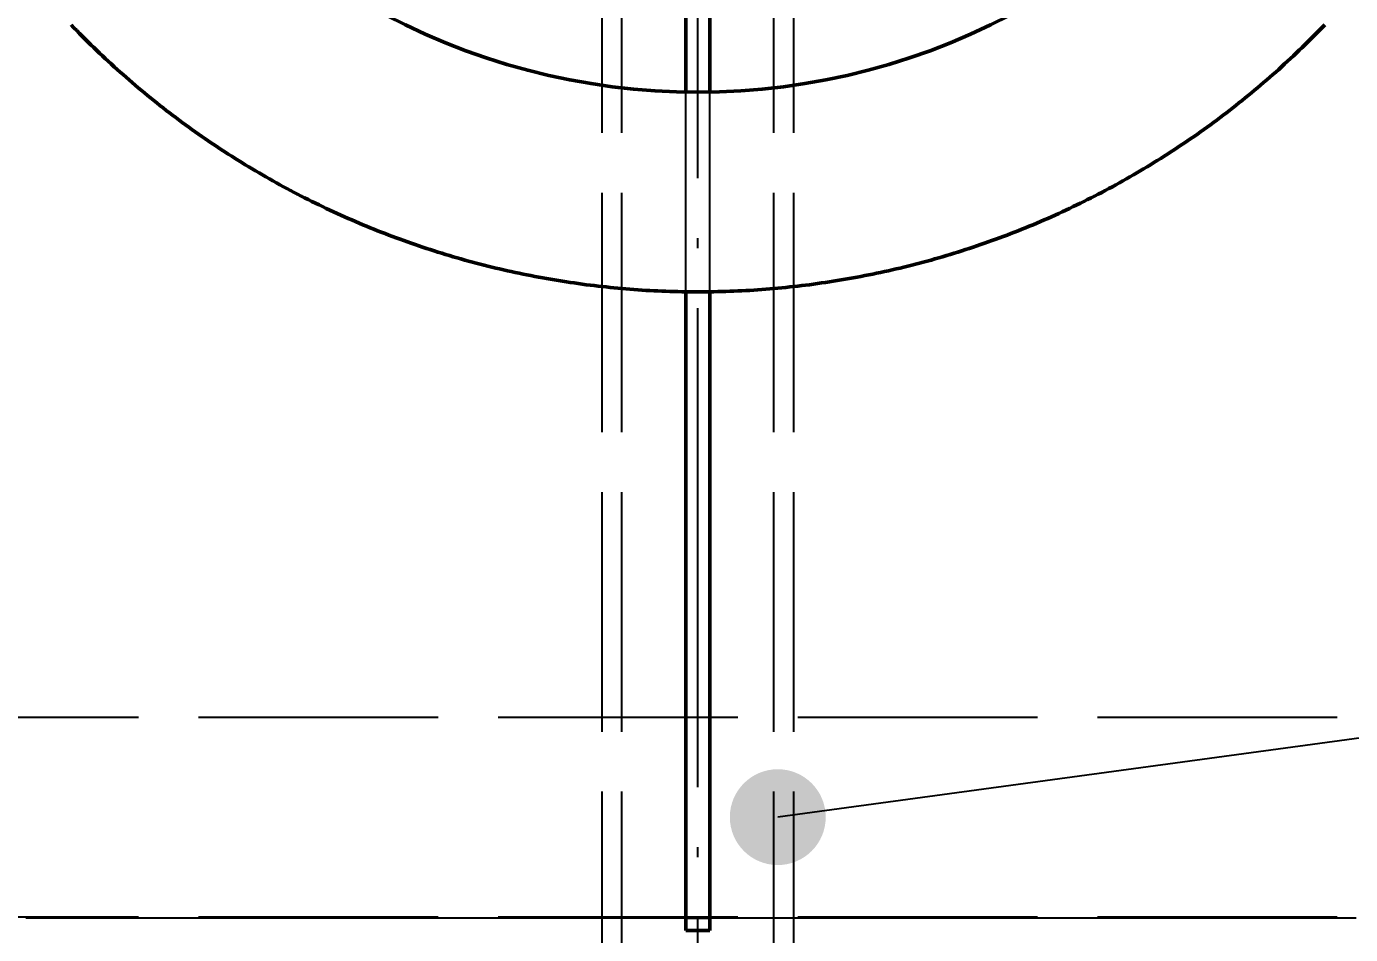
# Model space of a CAD drawing. Header units: millimetres. Extents: x 0 to 594, y 0 to 420.
# Drawn here: x 84.35 to 100.92, y 271.03 to 282.4 of the extents above; entities that cross this region are included whole.
import ezdxf

# ---------------------------------------------------------------- set-up
doc = ezdxf.new("R2010")
doc.units = ezdxf.units.MM
doc.linetypes.add('ISO02-TRAZOS', pattern=[3.75, 3, -0.75])
doc.linetypes.add('ISO04-TRAZO-PUNTO', pattern=[7.625, 6, -0.75, 0.125, -0.75])
for name, color, linetype, lineweight in [('01-VISIBLE', 7, 'CONTINUOUS', 50), ('02-OCULTA', 4, 'ISO02-TRAZOS', 25), ('03-EJE', 1, 'ISO04-TRAZO-PUNTO', 25), ('04-COTA', 3, 'CONTINUOUS', 25), ('08-FINA', 5, 'CONTINUOUS', 25)]:
    doc.layers.add(name, color=color, linetype=linetype, lineweight=lineweight)
doc.styles.add('ISO3098', font='isocpeur.ttf')
doc.dimstyles.new('FLAMA-ISO', dxfattribs={"dimtxt": 3.5, "dimasz": 3, "dimexe": 2, "dimexo": 1, "dimgap": 1, "dimtad": 1, "dimdec": 1, "dimtxsty": 'ISO3098', "dimcen": 2.5, "dimclrd": 3, "dimclre": 3, "dimclrt": 3, "dimazin": 3, "dimtfac": 1, "dimtmove": 0, "dimatfit": 3, "dimlwd": 25, "dimlwe": 25})

msp = doc.modelspace()

# ---------------------------------------------------------------- hatches: boundary and pattern name
at = {"layer": '08-FINA'}
h = msp.add_hatch(color=7, dxfattribs=at)
h.dxf.hatch_style = 1
edge = h.paths.add_edge_path()
edge.add_arc((93.75, 272.5), 0.6, 0, 360)

# ---------------------------------------------------------------- linework, layer by layer
at = {"layer": '01-VISIBLE'}
for p, q in [((92.6, 281.579), (92.6, 282.678)), ((92.9, 281.579), (92.9, 282.678)), ((92.6, 271.08), (92.6, 279.079)), ((92.9, 271.08), (92.9, 279.079)), ((92.6, 271.08), (92.9, 271.08))]:
    msp.add_line(p, q, dxfattribs=at)
msp.add_lwpolyline([(100.595, 282.421), (100.56, 282.385), (100.525, 282.349), (100.49, 282.314), (100.455, 282.278), (100.419, 282.243), (100.384, 282.207), (100.348, 282.172), (100.312, 282.138), (100.276, 282.103), (100.24, 282.068), (100.203, 282.034), (100.167, 282), (100.13, 281.966), (100.093, 281.932), (100.056, 281.898), (100.019, 281.864), (99.982, 281.831), (99.944, 281.798), (99.907, 281.765), (99.869, 281.732), (99.831, 281.699), (99.793, 281.667), (99.755, 281.634), (99.716, 281.602), (99.678, 281.57), (99.639, 281.538), (99.6, 281.507), (99.561, 281.475), (99.522, 281.444), (99.483, 281.413), (99.444, 281.382), (99.404, 281.351), (99.364, 281.321), (99.325, 281.29), (99.285, 281.26), (99.244, 281.23), (99.204, 281.2), (99.164, 281.171), (99.123, 281.141), (99.083, 281.112), (99.042, 281.083), (99.001, 281.054), (98.96, 281.025), (98.919, 280.997), (98.878, 280.969), (98.836, 280.941), (98.795, 280.913), (98.753, 280.885), (98.711, 280.857), (98.669, 280.83), (98.627, 280.803), (98.585, 280.776), (98.543, 280.749), (98.5, 280.722), (98.458, 280.696), (98.415, 280.67), (98.372, 280.644), (98.329, 280.618), (98.286, 280.593), (98.243, 280.567), (98.2, 280.542), (98.156, 280.517), (98.113, 280.492), (98.069, 280.468), (98.025, 280.443), (97.982, 280.419), (97.938, 280.395), (97.894, 280.371), (97.849, 280.348), (97.805, 280.324), (97.761, 280.301), (97.716, 280.278), (97.672, 280.255), (97.627, 280.233), (97.582, 280.21), (97.537, 280.188), (97.492, 280.166), (97.447, 280.145), (97.402, 280.123), (97.357, 280.102), (97.311, 280.081), (97.266, 280.06), (97.22, 280.039), (97.174, 280.019), (97.129, 279.998), (97.083, 279.978), (97.037, 279.959), (96.991, 279.939), (96.945, 279.919), (96.898, 279.9), (96.852, 279.881), (96.806, 279.862), (96.759, 279.844), (96.712, 279.826), (96.666, 279.807), (96.619, 279.79), (96.572, 279.772), (96.525, 279.754), (96.478, 279.737), (96.431, 279.72), (96.384, 279.703), (96.337, 279.687), (96.289, 279.67), (96.242, 279.654), (96.195, 279.638), (96.147, 279.622), (96.1, 279.607), (96.052, 279.591), (96.004, 279.576), (95.956, 279.561), (95.908, 279.547), (95.86, 279.532), (95.812, 279.518), (95.764, 279.504), (95.716, 279.49), (95.668, 279.477), (95.62, 279.463), (95.571, 279.45), (95.523, 279.437), (95.475, 279.425), (95.426, 279.412), (95.378, 279.4), (95.329, 279.388), (95.28, 279.376), (95.232, 279.365), (95.183, 279.354), (95.134, 279.343), (95.085, 279.332), (95.036, 279.321), (94.987, 279.311), (94.938, 279.3), (94.889, 279.29), (94.84, 279.281), (94.791, 279.271), (94.742, 279.262), (94.692, 279.253), (94.643, 279.244), (94.594, 279.235), (94.544, 279.227), (94.495, 279.219), (94.445, 279.211), (94.396, 279.203), (94.347, 279.196), (94.297, 279.189), (94.247, 279.182), (94.198, 279.175), (94.148, 279.168), (94.098, 279.162), (94.049, 279.156), (93.999, 279.15), (93.949, 279.144), (93.899, 279.139), (93.85, 279.134), (93.8, 279.129), (93.75, 279.124), (93.7, 279.12), (93.65, 279.115), (93.6, 279.111), (93.55, 279.107), (93.5, 279.104), (93.451, 279.101), (93.401, 279.097), (93.351, 279.095), (93.301, 279.092), (93.251, 279.09), (93.201, 279.087), (93.15, 279.085), (93.1, 279.084), (93.05, 279.082), (93, 279.081), (92.95, 279.08), (92.9, 279.079), (92.85, 279.078), (92.8, 279.078), (92.75, 279.078), (92.7, 279.078), (92.65, 279.078), (92.6, 279.079), (92.55, 279.08), (92.5, 279.081), (92.45, 279.082), (92.4, 279.084), (92.35, 279.085), (92.299, 279.087), (92.249, 279.09), (92.199, 279.092), (92.149, 279.095), (92.099, 279.097), (92.049, 279.101), (92, 279.104), (91.95, 279.107), (91.9, 279.111), (91.85, 279.115), (91.8, 279.12), (91.75, 279.124), (91.7, 279.129), (91.65, 279.134), (91.601, 279.139), (91.551, 279.144), (91.501, 279.15), (91.451, 279.156), (91.402, 279.162), (91.352, 279.168), (91.302, 279.175), (91.253, 279.182), (91.203, 279.189), (91.153, 279.196), (91.104, 279.203), (91.055, 279.211), (91.005, 279.219), (90.956, 279.227), (90.906, 279.235), (90.857, 279.244), (90.808, 279.253), (90.758, 279.262), (90.709, 279.271), (90.66, 279.281), (90.611, 279.29), (90.562, 279.3), (90.513, 279.311), (90.464, 279.321), (90.415, 279.332), (90.366, 279.343), (90.317, 279.354), (90.268, 279.365), (90.22, 279.376), (90.171, 279.388), (90.122, 279.4), (90.074, 279.412), (90.025, 279.425), (89.977, 279.437), (89.929, 279.45), (89.88, 279.463), (89.832, 279.477), (89.784, 279.49), (89.736, 279.504), (89.688, 279.518), (89.64, 279.532), (89.592, 279.547), (89.544, 279.561), (89.496, 279.576), (89.448, 279.591), (89.4, 279.607), (89.353, 279.622), (89.305, 279.638), (89.258, 279.654), (89.211, 279.67), (89.163, 279.687), (89.116, 279.703), (89.069, 279.72), (89.022, 279.737), (88.975, 279.754), (88.928, 279.772), (88.881, 279.79), (88.834, 279.807), (88.788, 279.826), (88.741, 279.844), (88.694, 279.862), (88.648, 279.881), (88.602, 279.9), (88.555, 279.919), (88.509, 279.939), (88.463, 279.959), (88.417, 279.978), (88.371, 279.998), (88.326, 280.019), (88.28, 280.039), (88.234, 280.06), (88.189, 280.081), (88.143, 280.102), (88.098, 280.123), (88.053, 280.145), (88.008, 280.166), (87.963, 280.188), (87.918, 280.21), (87.873, 280.233), (87.828, 280.255), (87.784, 280.278), (87.739, 280.301), (87.695, 280.324), (87.651, 280.348), (87.606, 280.371), (87.562, 280.395), (87.518, 280.419), (87.475, 280.443), (87.431, 280.468), (87.387, 280.492), (87.344, 280.517), (87.3, 280.542), (87.257, 280.567), (87.214, 280.593), (87.171, 280.618), (87.128, 280.644), (87.085, 280.67), (87.042, 280.696), (87, 280.722), (86.957, 280.749), (86.915, 280.776), (86.873, 280.803), (86.831, 280.83), (86.789, 280.857), (86.747, 280.885), (86.705, 280.913), (86.664, 280.941), (86.622, 280.969), (86.581, 280.997), (86.54, 281.025), (86.499, 281.054), (86.458, 281.083), (86.417, 281.112), (86.377, 281.141), (86.336, 281.171), (86.296, 281.2), (86.256, 281.23), (86.215, 281.26), (86.175, 281.29), (86.136, 281.321), (86.096, 281.351), (86.056, 281.382), (86.017, 281.413), (85.978, 281.444), (85.939, 281.475), (85.9, 281.507), (85.861, 281.538), (85.822, 281.57), (85.784, 281.602), (85.745, 281.634), (85.707, 281.667), (85.669, 281.699), (85.631, 281.732), (85.593, 281.765), (85.556, 281.798), (85.518, 281.831), (85.481, 281.864), (85.444, 281.898), (85.407, 281.932), (85.37, 281.965), (85.333, 282), (85.297, 282.034), (85.26, 282.068), (85.224, 282.103), (85.188, 282.138), (85.152, 282.172), (85.116, 282.207), (85.081, 282.243), (85.045, 282.278), (85.01, 282.314), (84.975, 282.349), (84.94, 282.385), (84.905, 282.421)], dxfattribs=at)
msp.add_arc((92.75, 289.953), 8.375, -119.6971, -60.3029, dxfattribs=at)
at = {"layer": '02-OCULTA'}
for p, q in [((91.55, 262.32), (91.55, 350.656)), ((91.8, 262.32), (91.8, 350.656)), ((93.7, 262.32), (93.7, 350.656)), ((93.95, 262.32), (93.95, 350.656)), ((92.6, 271.236), (92.6, 337.144)), ((92.9, 271.236), (92.9, 337.144)), ((92.6, 279.079), (92.6, 281.579)), ((92.9, 279.079), (92.9, 281.579)), ((75.25, 273.75), (110.25, 273.75)), ((75.25, 271.25), (110.25, 271.25))]:
    msp.add_line(p, q, dxfattribs=at)
for points in [[(100.987, 271.236), (100.9, 271.236), (100.813, 271.236), (100.726, 271.236), (100.64, 271.236), (100.553, 271.236), (100.466, 271.236), (100.38, 271.236), (100.293, 271.236), (100.206, 271.236), (100.12, 271.236), (100.033, 271.236), (99.946, 271.236), (99.859, 271.236), (99.773, 271.236), (99.686, 271.236), (99.599, 271.236), (99.513, 271.236), (99.426, 271.236), (99.339, 271.236), (99.252, 271.236), (99.166, 271.236), (99.079, 271.236), (98.992, 271.236), (98.906, 271.236), (98.819, 271.236), (98.732, 271.236), (98.646, 271.236), (98.559, 271.236), (98.472, 271.236), (98.386, 271.236), (98.299, 271.236), (98.212, 271.236), (98.125, 271.236), (98.039, 271.236), (97.952, 271.236), (97.865, 271.236), (97.779, 271.236), (97.692, 271.236), (97.605, 271.236), (97.519, 271.236), (97.432, 271.236), (97.345, 271.236), (97.258, 271.236), (97.172, 271.236), (97.085, 271.236), (96.998, 271.236), (96.912, 271.236), (96.825, 271.236), (96.738, 271.236), (96.651, 271.236), (96.565, 271.236), (96.478, 271.236), (96.391, 271.236), (96.305, 271.236), (96.218, 271.236), (96.131, 271.236), (96.045, 271.236), (95.958, 271.236), (95.871, 271.236), (95.784, 271.236), (95.698, 271.236), (95.611, 271.236), (95.524, 271.236), (95.438, 271.236), (95.351, 271.236), (95.264, 271.236), (95.178, 271.236), (95.091, 271.236), (95.004, 271.236), (94.918, 271.236), (94.831, 271.236), (94.744, 271.236), (94.657, 271.236), (94.571, 271.236), (94.484, 271.236), (94.397, 271.236), (94.311, 271.236), (94.224, 271.236), (94.137, 271.236), (94.05, 271.236), (93.964, 271.236), (93.877, 271.236), (93.79, 271.236), (93.704, 271.236), (93.617, 271.236), (93.53, 271.236), (93.444, 271.236), (93.357, 271.236), (93.27, 271.236), (93.183, 271.236), (93.097, 271.236), (93.01, 271.236), (92.923, 271.236), (92.837, 271.236), (92.75, 271.236), (92.663, 271.236), (92.577, 271.236), (92.49, 271.236), (92.403, 271.236), (92.317, 271.236), (92.23, 271.236), (92.143, 271.236), (92.056, 271.236), (91.97, 271.236), (91.883, 271.236), (91.796, 271.236), (91.71, 271.236), (91.623, 271.236), (91.536, 271.236), (91.45, 271.236), (91.363, 271.236), (91.276, 271.236), (91.189, 271.236), (91.103, 271.236), (91.016, 271.236), (90.929, 271.236), (90.843, 271.236), (90.756, 271.236), (90.669, 271.236), (90.582, 271.236), (90.496, 271.236), (90.409, 271.236), (90.322, 271.236), (90.236, 271.236), (90.149, 271.236), (90.062, 271.236), (89.976, 271.236), (89.889, 271.236), (89.802, 271.236), (89.716, 271.236), (89.629, 271.236), (89.542, 271.236), (89.455, 271.236), (89.369, 271.236), (89.282, 271.236), (89.195, 271.236), (89.109, 271.236), (89.022, 271.236), (88.935, 271.236), (88.849, 271.236), (88.762, 271.236), (88.675, 271.236), (88.588, 271.236), (88.502, 271.236), (88.415, 271.236), (88.328, 271.236), (88.242, 271.236), (88.155, 271.236), (88.068, 271.236), (87.981, 271.236), (87.895, 271.236), (87.808, 271.236), (87.721, 271.236), (87.635, 271.236), (87.548, 271.236), (87.461, 271.236), (87.375, 271.236), (87.288, 271.236), (87.201, 271.236), (87.114, 271.236), (87.028, 271.236), (86.941, 271.236), (86.854, 271.236), (86.768, 271.236), (86.681, 271.236), (86.594, 271.236), (86.508, 271.236), (86.421, 271.236), (86.334, 271.236), (86.248, 271.236), (86.161, 271.236), (86.074, 271.236), (85.987, 271.236), (85.901, 271.236), (85.814, 271.236), (85.727, 271.236), (85.641, 271.236), (85.554, 271.236), (85.467, 271.236), (85.38, 271.236), (85.294, 271.236), (85.207, 271.236), (85.12, 271.236), (85.034, 271.236), (84.947, 271.236), (84.86, 271.236), (84.774, 271.236), (84.687, 271.236), (84.6, 271.236), (84.513, 271.236), (84.427, 271.236), (84.34, 271.236)], [(100.987, 271.236), (100.9, 271.236), (100.813, 271.236), (100.726, 271.236), (100.64, 271.236), (100.553, 271.236), (100.466, 271.236), (100.38, 271.236), (100.293, 271.236), (100.206, 271.236), (100.12, 271.236), (100.033, 271.236), (99.946, 271.236), (99.859, 271.236), (99.773, 271.236), (99.686, 271.236), (99.599, 271.236), (99.513, 271.236), (99.426, 271.236), (99.339, 271.236), (99.252, 271.236), (99.166, 271.236), (99.079, 271.236), (98.992, 271.236), (98.906, 271.236), (98.819, 271.236), (98.732, 271.236), (98.646, 271.236), (98.559, 271.236), (98.472, 271.236), (98.386, 271.236), (98.299, 271.236), (98.212, 271.236), (98.125, 271.236), (98.039, 271.236), (97.952, 271.236), (97.865, 271.236), (97.779, 271.236), (97.692, 271.236), (97.605, 271.236), (97.519, 271.236), (97.432, 271.236), (97.345, 271.236), (97.258, 271.236), (97.172, 271.236), (97.085, 271.236), (96.998, 271.236), (96.912, 271.236), (96.825, 271.236), (96.738, 271.236), (96.651, 271.236), (96.565, 271.236), (96.478, 271.236), (96.391, 271.236), (96.305, 271.236), (96.218, 271.236), (96.131, 271.236), (96.045, 271.236), (95.958, 271.236), (95.871, 271.236), (95.784, 271.236), (95.698, 271.236), (95.611, 271.236), (95.524, 271.236), (95.438, 271.236), (95.351, 271.236), (95.264, 271.236), (95.178, 271.236), (95.091, 271.236), (95.004, 271.236), (94.918, 271.236), (94.831, 271.236), (94.744, 271.236), (94.657, 271.236), (94.571, 271.236), (94.484, 271.236), (94.397, 271.236), (94.311, 271.236), (94.224, 271.236), (94.137, 271.236), (94.05, 271.236), (93.964, 271.236), (93.877, 271.236), (93.79, 271.236), (93.704, 271.236), (93.617, 271.236), (93.53, 271.236), (93.444, 271.236), (93.357, 271.236), (93.27, 271.236), (93.183, 271.236), (93.097, 271.236), (93.01, 271.236), (92.923, 271.236), (92.837, 271.236), (92.75, 271.236), (92.663, 271.236), (92.577, 271.236), (92.49, 271.236), (92.403, 271.236), (92.317, 271.236), (92.23, 271.236), (92.143, 271.236), (92.056, 271.236), (91.97, 271.236), (91.883, 271.236), (91.796, 271.236), (91.71, 271.236), (91.623, 271.236), (91.536, 271.236), (91.45, 271.236), (91.363, 271.236), (91.276, 271.236), (91.189, 271.236), (91.103, 271.236), (91.016, 271.236), (90.929, 271.236), (90.843, 271.236), (90.756, 271.236), (90.669, 271.236), (90.582, 271.236), (90.496, 271.236), (90.409, 271.236), (90.322, 271.236), (90.236, 271.236), (90.149, 271.236), (90.062, 271.236), (89.976, 271.236), (89.889, 271.236), (89.802, 271.236), (89.716, 271.236), (89.629, 271.236), (89.542, 271.236), (89.455, 271.236), (89.369, 271.236), (89.282, 271.236), (89.195, 271.236), (89.109, 271.236), (89.022, 271.236), (88.935, 271.236), (88.849, 271.236), (88.762, 271.236), (88.675, 271.236), (88.588, 271.236), (88.502, 271.236), (88.415, 271.236), (88.328, 271.236), (88.242, 271.236), (88.155, 271.236), (88.068, 271.236), (87.981, 271.236), (87.895, 271.236), (87.808, 271.236), (87.721, 271.236), (87.635, 271.236), (87.548, 271.236), (87.461, 271.236), (87.375, 271.236), (87.288, 271.236), (87.201, 271.236), (87.114, 271.236), (87.028, 271.236), (86.941, 271.236), (86.854, 271.236), (86.768, 271.236), (86.681, 271.236), (86.594, 271.236), (86.508, 271.236), (86.421, 271.236), (86.334, 271.236), (86.248, 271.236), (86.161, 271.236), (86.074, 271.236), (85.987, 271.236), (85.901, 271.236), (85.814, 271.236), (85.727, 271.236), (85.641, 271.236), (85.554, 271.236), (85.467, 271.236), (85.38, 271.236), (85.294, 271.236), (85.207, 271.236), (85.12, 271.236), (85.034, 271.236), (84.947, 271.236), (84.86, 271.236), (84.774, 271.236), (84.687, 271.236), (84.6, 271.236), (84.513, 271.236), (84.427, 271.236), (84.34, 271.236)], [(92.6, 271.236), (92.65, 271.236), (92.7, 271.236), (92.75, 271.236), (92.8, 271.236), (92.85, 271.236), (92.9, 271.236)], [(92.6, 271.08), (92.6, 271.106), (92.6, 271.132), (92.6, 271.158), (92.6, 271.184), (92.6, 271.21), (92.6, 271.236)], [(92.9, 271.08), (92.9, 271.106), (92.9, 271.132), (92.9, 271.158), (92.9, 271.184), (92.9, 271.21), (92.9, 271.236)], [(92.6, 271.08), (92.65, 271.08), (92.7, 271.08), (92.75, 271.08), (92.8, 271.08), (92.85, 271.08), (92.9, 271.08)]]:
    msp.add_lwpolyline(points, dxfattribs=at)
at = {"layer": '03-EJE'}
msp.add_line((92.75, 250), (92.75, 357.276), dxfattribs=at)
at = {"layer": '08-FINA'}
msp.add_line((137.537, 278.46), (93.75, 272.5), dxfattribs=at)

# ---------------------------------------------------------------- dimensions: what is measured, and where the dimension line sits
at = {"layer": '04-COTA'}
msp.add_linear_dim(base=(53, 255), p1=(75.25, 255), p2=(89.75, 352.276), angle=90, dimstyle='FLAMA-ISO', override={"dimlfac": 10}, dxfattribs=at).render()

doc.saveas('drawing.dxf')
